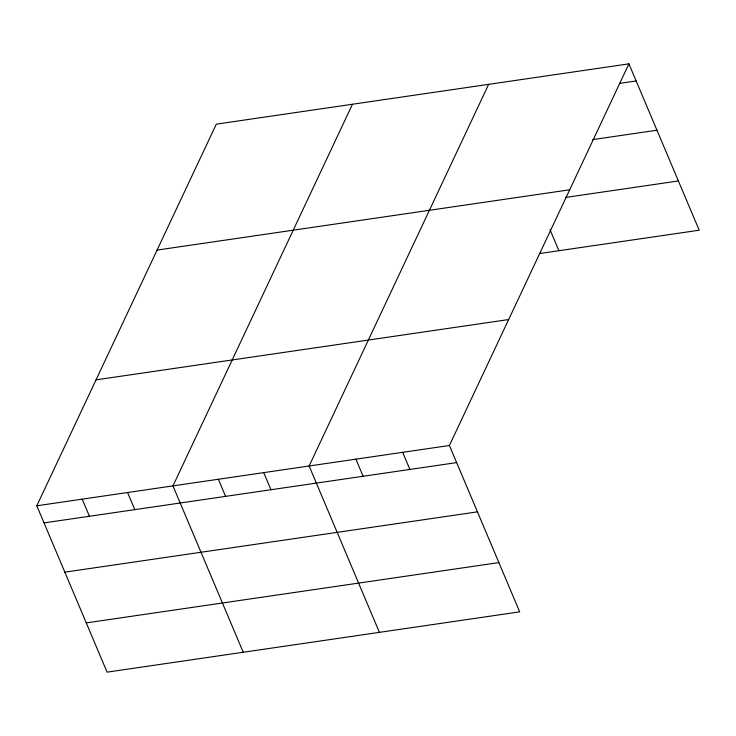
<?xml version="1.0" encoding="UTF-8"?>
<svg xmlns="http://www.w3.org/2000/svg" width="736" height="736" viewBox="0 0 736 736"><rect width="100%" height="100%" fill="white"/><g stroke="black" fill="none" stroke-linecap="round" stroke-linejoin="round"><path stroke-width="1.1" d="M628.921 63.848L449.42 445.492L519.69 611.855L107.079 672.152L36.8 505.788L216.31 124.145L628.921 63.848L699.2 230.212L539.617 253.534M352.47 104.245L172.96 485.889L243.239 652.252M488.64 84.346L309.129 465.989L379.399 632.353M619.454 83.407L636.152 80.96M592.379 139.656L656.963 130.217M157.072 250.084L569.692 189.787M565.938 197.395L678.399 180.964M96.039 379.85L508.659 319.553M36.8 505.788L449.42 445.492M44.031 522.9L456.651 462.604M64.832 572.157L477.452 511.86M86.268 622.895L498.888 562.598M550.059 229.752L558.909 250.709M402.656 452.327L409.888 469.439M355.893 459.163L363.124 476.275M263.736 472.622L270.968 489.744M218.353 479.256L225.584 496.377M127.576 492.522L134.808 509.634M82.184 499.155L89.415 516.267"/></g></svg>
